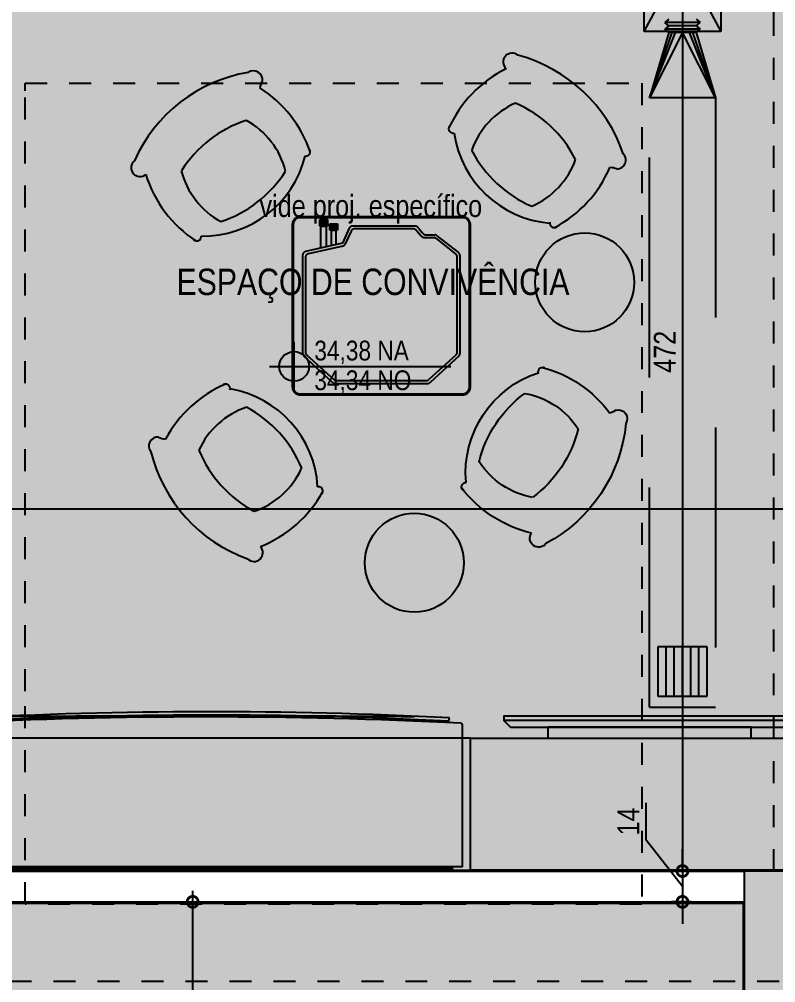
# Model space of a CAD drawing. Header units: metres. Extents: x -23 to 570, y -54 to 184.
# Drawn here: x 27.453 to 30.894, y 3.198 to 7.58 of the extents above; entities that cross this region are included whole.
import ezdxf
from ezdxf.enums import TextEntityAlignment as Align

# ---------------------------------------------------------------- set-up
doc = ezdxf.new("R2010")
doc.units = ezdxf.units.M
doc.header["$PDMODE"] = 35
for name, pattern in [('09WMEGC674-ARQ-PL-BASE-TÉRREO1-R00$0$HIDDEN', [0.375, 0.25, -0.125]), ('DASHEDX2', [1.5, 1, -0.5]), ('ESTILO_TQS_0004', [1.12, 0.5, -0.2, 0.01, -0.2, 0.01, -0.2])]:
    doc.linetypes.add(name, pattern=pattern)
for name, color, linetype in [('1', 232, 'DASHEDX2'), ('205', 232, 'ESTILO_TQS_0004'), ('4', 2, 'Continuous'), ('ARQ-DIM', 2, 'Continuous'), ('ARQ-PRJ', 7, 'DASHEDX2'), ('ARQ-SIM', 1, 'Continuous'), ('ARQ-TXT', 2, 'Continuous'), ('JL-LAY', 7, 'Continuous'), ('PUC$0$ARQ-ALV ACAB', 4, 'Continuous'), ('PUC$0$ARQ-ALV OSSO', 5, 'Continuous'), ('PUC$0$ARQ-HID', 7, 'Continuous')]:
    doc.layers.add(name, color=color, linetype=linetype)
doc.layers.add('PUC$0$ARQ-FORRO', color=9, linetype='Continuous', lineweight=5)
doc.styles.add('Adesa', font='ARIALN.TTF')
doc.dimstyles.new('ADESA 1-0050', dxfattribs={"dimtxt": 0.1, "dimasz": 0.1, "dimexe": 0.05, "dimexo": 0.05, "dimgap": 0.03, "dimtad": 1, "dimdec": 1, "dimlfac": 100, "dimzin": 12, "dimtxsty": 'Adesa', "dimblk": 'DOTSMALL', "dimcen": 1, "dimdle": 0.05, "dimclrd": 1, "dimclre": 1, "dimclrt": 256, "dimazin": 3, "dimtm": 1e-09, "dimtfac": 1, "dimtdec": 1, "dimtmove": 1, "dimatfit": 0, "dimldrblk": 'DOTSMALL', "dimfxl": 0.8, "dimtvp": 2, "dimtolj": 1, "dimtzin": 0, "dimarcsym": 0})

# ---------------------------------------------------------------- blocks, each defined once
blk = doc.blocks.new('_DotSmall')
at = {"color": 0, "linetype": 'ByBlock', "const_width": 0.5}
blk.add_lwpolyline([(-0.0625, 0, 1), (0.0625, 0, 1)], format="xyb", close=True, dxfattribs=at)
blk = doc.blocks.new('*D304')
at = {"layer": 'ARQ-DIM', "color": 1, "lineweight": -2, "transparency": 16777216}
for p, q in [((28.242, -1.2808), (28.242, 3.6155)), ((28.1818, 3.5655), (28.292, 3.5655)), ((28.1818, -1.2308), (28.292, -1.2308))]:
    blk.add_line(p, q, dxfattribs=at)
at = {"layer": 'Defpoints', "color": 0, "transparency": 16777216}
for p in [(28.1318, 3.5655, 0), (28.242, 3.5655), (28.1318, -1.2308)]:
    blk.add_point(p, dxfattribs=at)
at = {"layer": 'ARQ-DIM', "color": 1, "lineweight": -2, "transparency": 16777216, "xscale": 0.1, "yscale": 0.1, "zscale": 0.1}
for p, rotation in [((28.242, 3.5655), 90), ((28.242, -1.2308), 270)]:
    blk.add_blockref('_DotSmall', p, dxfattribs=dict(at, rotation=rotation))
at = {"layer": 'ARQ-DIM', "transparency": 16777216, "insert": (28.161, 1.1674), "char_height": 0.1, "attachment_point": 5, "rotation": 90, "style": 'Adesa'}
blk.add_mtext('\\A1;480', dxfattribs=at)
blk = doc.blocks.new('*D421')
at = {"layer": 'ARQ-DIM', "color": 1, "lineweight": -2, "transparency": 16777216}
for p, q in [((30.4694, 8.4799), (30.4694, 3.6556)), ((30.6716, 8.4299), (30.4194, 8.4299)), ((30.6716, 3.7056), (30.4194, 3.7056))]:
    blk.add_line(p, q, dxfattribs=at)
at = {"layer": 'Defpoints', "color": 0, "transparency": 16777216}
for p in [(30.7216, 8.4299, 0), (30.4694, 3.7056), (30.7216, 3.7056, 0)]:
    blk.add_point(p, dxfattribs=at)
at = {"layer": 'ARQ-DIM', "color": 1, "lineweight": -2, "transparency": 16777216, "xscale": 0.1, "yscale": 0.1, "zscale": 0.1}
for p, rotation in [((30.4694, 8.4299), 90), ((30.4694, 3.7056), 270)]:
    blk.add_blockref('_DotSmall', p, dxfattribs=dict(at, rotation=rotation))
at = {"layer": 'ARQ-DIM', "transparency": 16777216, "insert": (30.3892, 6.0677), "char_height": 0.1, "attachment_point": 5, "rotation": 90, "style": 'Adesa'}
blk.add_mtext('\\A1;472', dxfattribs=at)
blk = doc.blocks.new('*D423')
at = {"layer": 'ARQ-DIM', "color": 1, "lineweight": -2, "transparency": 16777216}
for p, q in [((30.304, 3.8464), (30.304, 4.0159)), ((30.4694, 3.6356), (30.304, 3.8464)), ((30.4694, 3.7056), (30.4694, 3.8056)), ((30.5109, 3.7056), (30.4194, 3.7056)), ((30.4694, 3.7056), (30.4694, 3.5655)), ((30.4694, 3.7056), (30.4694, 3.5655)), ((30.5109, 3.5655), (30.4194, 3.5655)), ((30.4694, 3.5655), (30.4694, 3.4655))]:
    blk.add_line(p, q, dxfattribs=at)
at = {"layer": 'Defpoints', "color": 0, "transparency": 16777216}
for p in [(30.5609, 3.7056, 0), (30.4694, 3.5655), (30.5609, 3.5655, 0)]:
    blk.add_point(p, dxfattribs=at)
at = {"layer": 'ARQ-DIM', "color": 1, "lineweight": -2, "transparency": 16777216, "xscale": 0.1, "yscale": 0.1, "zscale": 0.1}
for p, rotation in [((30.4694, 3.7056), 270), ((30.4694, 3.5655), 90)]:
    blk.add_blockref('_DotSmall', p, dxfattribs=dict(at, rotation=rotation))
at = {"layer": 'ARQ-DIM', "transparency": 16777216, "insert": (30.2238, 3.9312), "char_height": 0.1, "attachment_point": 5, "rotation": 90, "style": 'Adesa'}
blk.add_mtext('\\A1;14', dxfattribs=at)
blk = doc.blocks.new('*D424')
at = {"layer": 'ARQ-DIM', "color": 1, "lineweight": -2, "transparency": 16777216}
for p, q in [((25.7, 5.2583), (25.7, 5.4039)), ((36.5303, 5.2583), (36.5303, 5.4039)), ((25.65, 5.3539), (36.5803, 5.3539))]:
    blk.add_line(p, q, dxfattribs=at)
at = {"layer": 'Defpoints', "color": 0, "transparency": 16777216}
for p in [(36.5303, 5.3539), (25.7, 5.2083, 0), (36.5303, 5.2083, 0)]:
    blk.add_point(p, dxfattribs=at)
at = {"layer": 'ARQ-DIM', "color": 1, "lineweight": -2, "transparency": 16777216, "xscale": 0.1, "yscale": 0.1, "zscale": 0.1, "rotation": 180}
blk.add_blockref('_DotSmall', (25.7, 5.3539), dxfattribs=at)
at = {"layer": 'ARQ-DIM', "color": 1, "lineweight": -2, "transparency": 16777216, "xscale": 0.1, "yscale": 0.1, "zscale": 0.1}
blk.add_blockref('_DotSmall', (36.5303, 5.3539), dxfattribs=at)
at = {"layer": 'ARQ-DIM', "transparency": 16777216, "insert": (31.1151, 5.435), "char_height": 0.1, "attachment_point": 5, "style": 'Adesa'}
blk.add_mtext('\\A1;1083', dxfattribs=at)
blk = doc.blocks.new('NipAcOs')
at = {"layer": 'ARQ-SIM'}
h = blk.add_hatch(color=256, dxfattribs=at)
h.dxf.hatch_style = 1
h.paths.add_polyline_path([(0, 0.15, 0.414214), (-0.15, 0), (0, 0)])
h.paths.add_polyline_path([(0.15, 0), (0, 0), (0, -0.15, 0.414214)])
for p, q in [((0, -0.25), (0, 0.25)), ((-0.25, 0), (0.15, 0)), ((0.15, 0), (1.5834, 0))]:
    blk.add_line(p, q, dxfattribs=at)
blk.add_circle((0, 0), 0.15, dxfattribs=at)
at = {"style": 'Adesa'}
for p in [(0.204, 0.06), (0.204, -0.24)]:
    blk.add_attdef('000,00', p, '', height=0.2, dxfattribs=at)
blk = doc.blocks.new('EGG')
for centre, radius, start, end in [((0.4249, 0.0383), 0.9259, 63.88854, 120.31108), ((-0.0381, 0.7835), 0.0543, 94.51124, 273.42792), ((0.8322, 0.8154), 0.0543, 315.56379, 89.68837), ((0.9229, 0.6591), 0.1292, 113.70456, 133.32202), ((0.6733, 0.4937), 0.7463, 161.5959, 201.07713), ((0.1418, 0.4747), 0.7463, 343.12248, 21.89957), ((0.4277, -0.0649), 0.7398, 72.32795, 111.71408), ((0.6109, 0.4447), 0.4908, 158.84489, 205.5566), ((0.2094, 0.4299), 0.4908, 338.64301, 25.35473), ((-0.0037, 0.245), 0.0277, 194.24767, 328.01427), ((0.4019, 0.7433), 0.6396, 233.3146, 310.3739), ((0.3909, 0.9377), 0.7398, 252.48553, 291.87166), ((0.8351, 0.2763), 0.0277, 216.18534, 349.95195)]:
    blk.add_arc(centre, radius, start, end)
blk = doc.blocks.new('A$C890fd843')
at = {"layer": 'JL-LAY'}
for p, q in [((-6.9601, -4.6077, 0), (-6.9569, -4.593, 0)), ((-6.8976, -5.2705, 0), (-6.8976, -4.6239, 0)), ((-5.3852, -4.605, 0), (-6.7092, -4.605, 0)), ((-6.8976, -5.2705, 0), (-9.2295, -5.2705, 0)), ((-9.1699, -5.2779, 0), (-6.9721, -5.2779, 0)), ((-6.9721, -5.2828, 0), (-9.1699, -5.2828, 0)), ((-9.1496, -5.2848, 0), (-7.0019, -5.2848, 0)), ((-6.9721, -5.2779, 0), (-6.9472, -5.2779, 0)), ((-6.9472, -5.2828, 0), (-6.9721, -5.2828, 0)), ((-6.9497, -5.2779, 0), (-6.9497, -5.2705, 0)), ((-6.9448, -5.2705, 0), (-6.9448, -5.2803, 0))]:
    blk.add_line(p, q, dxfattribs=at)
at = {"layer": 'JL-LAY', "elevation": 0}
for points in [[(-5.3852, -4.605), (-5.3852, -4.585), (-6.7092, -4.585), (-6.7092, -4.605), (-6.6792, -4.635)], [(-6.6792, -4.635), (-5.4152, -4.635), (-5.3852, -4.605)]]:
    blk.add_lwpolyline(points, dxfattribs=at)
for points in [[(-6.5092, -4.635), (-6.5092, -4.685), (-5.5852, -4.685), (-5.5852, -4.635)], [(-9.2618, -5.285), (-6.8618, -5.285), (-6.8618, -4.685), (-9.2618, -4.685)], [(-6.8618, -4.685), (-5.2568, -4.685), (-5.2568, -5.285), (-6.8618, -5.285)]]:
    blk.add_lwpolyline(points, close=True, dxfattribs=at)
at = {"layer": 'JL-LAY', "linetype": '09WMEGC674-ARQ-PL-BASE-TÉRREO1-R00$0$HIDDEN', "ltscale": 10}
for centre in [(-6.3418, -2.6114), (-7.117, -3.8871)]:
    blk.add_circle(centre, 0.225, dxfattribs=at)
at = {"layer": 'JL-LAY'}
for centre, radius, start, end in [((-8.0636, -28.3137, 0), 23.7255, 87.19748, 92.80252), ((-8.045, -25.4504, 0), 20.8858, 87.01352, 93.14024), ((-8.045, -25.6039, 0), 21.0242, 87.04207, 93.11022), ((-8.0636, -387.5607, 0), 382.9746, 89.858227, 90.141773), ((-8.0636, -400.915, 0), 396.3299, 89.863143, 90.136857), ((-6.9051, -4.6239, 0), 0.00752, 0, 77.8673), ((-7.0019, -5.2838, 0), 0.001, 270, 90), ((-6.9472, -5.2803, 0), 0.00247, 270, 90)]:
    blk.add_arc(centre, radius, start, end, dxfattribs=at)
at = {"layer": 'JL-LAY', "color": 3}
for p, xscale, yscale, zscale, rotation in [((-7.0686, -2.0436), 0.7494476848004541, 0.7494476848004541, 0.7494476848004541, 314.8214411493568), ((-7.9977, -2.55), 0.7494476848004545, 0.7494476848004545, 0.7494476848004545, 35.72837955843611), ((-7.0364, -3.4436), -0.7494476848004539, 0.7494476848004546, 0.7494476848004542, 238.4489432863653), ((-7.4146, -3.4416), 0.7494476848004541, 0.7494476848004541, 0.7494476848004541, 129.9625366527259)]:
    blk.add_blockref('EGG', p, dxfattribs=dict(at, xscale=xscale, yscale=yscale, zscale=zscale, rotation=rotation))
blk = doc.blocks.new('PUC$0$planta tipo 5 puc')
at = {"layer": 'PUC$0$ARQ-ALV ACAB', "elevation": 0}
for points in [[(-30.7967, -3.56), (-30.7967, -2.705), (-30.7967, -2.7), (-30.7967, -2.7)], [(-35.0854, -3.6355), (-35.0854, -3.5105), (-34.9354, -3.5105), (-34.9354, -3.56), (-30.7967, -3.56), (-34.9354, -3.56)]]:
    blk.add_lwpolyline(points, dxfattribs=at)
at = {"layer": 'PUC$0$ARQ-ALV ACAB'}
blk.add_lwpolyline([(-35.8366, -4.1048), (-34.9363, -4.1048), (-34.9354, -3.71), (-30.4367, -3.71), (-30.4367, -3.275), (-25.1717, -3.275)], dxfattribs=at)
at = {"layer": 'PUC$0$ARQ-ALV ACAB', "elevation": 0}
blk.add_lwpolyline([(-30.7967, -3.56), (-30.7967, -3.56)], close=True, dxfattribs=at)
at = {"layer": 'PUC$0$ARQ-ALV OSSO', "elevation": 0}
blk.add_lwpolyline([(-35.0804, -3.6355), (-35.0804, -3.5155), (-34.9404, -3.5155), (-34.9404, -3.565), (-30.7917, -3.565)], dxfattribs=at)
blk.add_lwpolyline([(-35.0804, -3.6355), (-35.0804, -3.5155), (-34.9404, -3.5155), (-34.9404, -3.565), (-30.7917, -3.565)], dxfattribs=at)
at = {"layer": 'PUC$0$ARQ-ALV OSSO'}
blk.add_lwpolyline([(-35.8416, -4.0998), (-34.9413, -4.0998), (-34.9404, -3.705), (-30.7889, -3.705)], dxfattribs=at)
blk = doc.blocks.new('PUC$0$forro area comum')
at = {"layer": 'PUC$0$ARQ-FORRO'}
h = blk.add_hatch(color=256, dxfattribs=at)
h.dxf.hatch_style = 1
h.paths.add_polyline_path([(25.705, 4.1049), (26.6054, 4.1049), (26.6062, 3.71), (31.105, 3.71), (31.105, 3.2751), (36.365, 3.2751), (36.365, 3.885), (36.525, 3.885), (36.525, 5.385), (36.365, 5.385), (36.365, 5.995), (36.525, 5.995), (36.5251, 8.725), (36.3668, 8.725), (36.3668, 8.995), (31.105, 8.995), (31.105, 8.4245), (25.705, 8.4247)])
at = {"layer": 'PUC$0$ARQ-FORRO', "elevation": 0}
blk.add_lwpolyline([(25.705, 4.1049), (26.6054, 4.1049), (26.6062, 3.71), (31.105, 3.71), (31.105, 3.2751), (36.365, 3.2751), (36.365, 3.885), (36.525, 3.885), (36.525, 5.385), (36.365, 5.385), (36.365, 5.995), (36.525, 5.995), (36.5251, 8.725), (36.3668, 8.725), (36.3668, 8.995), (31.105, 8.995), (31.105, 8.4245), (25.705, 8.4247)], close=True, dxfattribs=at)
blk = doc.blocks.new('PUC$0$pl forro 5')
at = {"layer": 'PUC$0$ARQ-FORRO'}
h = blk.add_hatch(color=256, dxfattribs=at)
h.dxf.hatch_style = 1
h.paths.add_polyline_path([(1.9738, -0.9358), (5.03, -0.9358), (5.03, 3.85), (0.8912, 3.85), (0.8912, 2.595), (0, 2.595), (0, 0), (1.8238, 0), (1.8238, 0.9672), (1.9738, 0.9672)])
at = {"layer": 'PUC$0$ARQ-FORRO', "elevation": 0}
blk.add_lwpolyline([(1.9738, -0.9358), (5.03, -0.9358), (5.03, 3.85), (0.8912, 3.85), (0.8912, 2.595), (0, 2.595), (0, 0), (1.8238, 0), (1.8238, 0.9672), (1.9738, 0.9672)], close=True, dxfattribs=at)
blk = doc.blocks.new('PUC')
at = {"layer": 'PUC$0$ARQ-FORRO'}
for name, p in [('PUC$0$forro area comum', (0, 0)), ('PUC$0$pl forro 5', (25.715, -0.2899, 0))]:
    blk.add_blockref(name, p, dxfattribs=at)
at = {"layer": 'PUC$0$ARQ-HID', "xscale": -1, "rotation": 180}
blk.add_blockref('PUC$0$planta tipo 5 puc', (61.5417, 0.0001, 0), dxfattribs=at)
blk = doc.blocks.new('A4')
at = {"layer": 'ARQ-PRJ', "ltscale": 0.8}
blk.add_lwpolyline([(555.78, -374.7568), (555.78, -374.1068), (555.43, -374.1068), (555.43, -374.7568)], close=True, dxfattribs=at)
for points in [[(555.78, -374.7568), (555.43, -374.1068)], [(555.78, -374.1068), (555.43, -374.7568)]]:
    blk.add_lwpolyline(points, dxfattribs=at)
blk = doc.blocks.new('K1')
at = {"layer": 'ARQ-PRJ'}
for p, q in [((8267.2036, 3253.8529), (8266.4636, 3253.8529)), ((8267.2036, 3253.8486), (8266.4636, 3253.8486)), ((8266.4287, 3253.818), (8266.4287, 3253.078)), ((8266.4329, 3253.818), (8266.4329, 3253.078)), ((8266.6056, 3253.8013), (8266.4851, 3253.6694)), ((8267.0636, 3253.806), (8266.6174, 3253.806)), ((8267.0641, 3253.806), (8267.0641, 3253.806)), ((8267.2342, 3253.078), (8267.2342, 3253.818)), ((8267.2385, 3253.078), (8267.2385, 3253.818)), ((8266.6107, 3253.7885), (8266.4979, 3253.664)), ((8267.0534, 3253.7932), (8266.6225, 3253.7932)), ((8267.1049, 3253.6239), (8267.07, 3253.7799)), ((8267.1179, 3253.6247), (8267.0802, 3253.7927)), ((8267.0825, 3253.7818), (8267.0827, 3253.7819)), ((8267.0958, 3253.7232), (8267.1958, 3253.7232)), ((8267.1958, 3253.7232), (8267.1958, 3253.7282)), ((8267.1958, 3253.7282), (8267.2258, 3253.7282)), ((8267.1958, 3253.7232), (8267.1958, 3253.6982)), ((8267.1958, 3253.7222), (8267.2258, 3253.7222)), ((8267.1958, 3253.7162), (8267.2258, 3253.7162)), ((8267.1958, 3253.7102), (8267.2258, 3253.7102)), ((8267.2258, 3253.7282), (8267.2258, 3253.6932)), ((8267.1958, 3253.6982), (8267.1014, 3253.6982)), ((8267.1066, 3253.6751), (8267.1766, 3253.6751)), ((8267.1766, 3253.6776), (8267.1766, 3253.6826)), ((8267.1766, 3253.6826), (8267.2066, 3253.6826)), ((8267.1766, 3253.6776), (8267.1766, 3253.6526)), ((8267.1766, 3253.6766), (8267.2066, 3253.6766)), ((8267.1766, 3253.6751), (8267.1766, 3253.6551)), ((8267.1766, 3253.6706), (8267.2066, 3253.6706)), ((8267.2258, 3253.7052), (8267.1958, 3253.7052)), ((8267.2258, 3253.6992), (8267.1958, 3253.6992)), ((8267.1958, 3253.6932), (8267.1958, 3253.6982)), ((8267.2258, 3253.6932), (8267.1958, 3253.6932)), ((8267.2066, 3253.6826), (8267.2066, 3253.6476)), ((8266.4798, 3253.6571), (8266.4798, 3253.2388)), ((8266.4926, 3253.2443), (8266.4926, 3253.6517)), ((8267.1766, 3253.6551), (8267.1111, 3253.6551)), ((8267.1858, 3253.5942), (8267.1179, 3253.6247)), ((8267.1766, 3253.6646), (8267.2066, 3253.6646)), ((8267.2066, 3253.6596), (8267.1766, 3253.6596)), ((8267.2066, 3253.6536), (8267.1766, 3253.6536)), ((8267.1766, 3253.6476), (8267.1766, 3253.6526)), ((8267.2066, 3253.6476), (8267.1766, 3253.6476)), ((8267.173, 3253.5859), (8267.1146, 3253.6121)), ((8267.1959, 3253.2941), (8267.1959, 3253.5787)), ((8267.1831, 3253.302), (8267.1831, 3253.5704)), ((8267.1737, 3253.2867), (8267.153, 3253.2691)), ((8267.1865, 3253.2789), (8267.1658, 3253.2612)), ((8266.6107, 3253.1075), (8266.4979, 3253.232)), ((8267.1435, 3253.2516), (8267.1435, 3253.2072)), ((8267.1564, 3253.246), (8267.1564, 3253.2051)), ((8266.6056, 3253.0947), (8266.4851, 3253.2265)), ((8267.1395, 3253.1993), (8267.0689, 3253.1096)), ((8267.1523, 3253.1949), (8267.0752, 3253.0968)), ((8266.6225, 3253.1027), (8267.0555, 3253.1031)), ((8266.6174, 3253.0899), (8267.0618, 3253.0899)), ((8266.4636, 3253.0473), (8267.2036, 3253.0473)), ((8266.4636, 3253.0431), (8267.2036, 3253.0431))]:
    blk.add_line(p, q, dxfattribs=at)
for centre, radius, start, end in [((8266.4636, 3253.818), 0.0349, 90, 180), ((8266.4636, 3253.818), 0.0306, 90, 180), ((8267.2036, 3253.818), 0.0349, 0, 90), ((8267.2036, 3253.818), 0.0306, 0, 90), ((8266.6174, 3253.7889), 0.017, 90, 133.7757), ((8267.0636, 3253.7889), 0.017, 12.6305, 90), ((8266.6225, 3253.7762), 0.017, 90, 133.7757), ((8267.0534, 3253.7762), 0.017, 12.6305, 90), ((8266.4969, 3253.6571), 0.017, 133.7757, 180), ((8266.5097, 3253.6517), 0.017, 133.7757, 180), ((8267.1216, 3253.6277), 0.017, 192.6305, 245.852), ((8267.166, 3253.5704), 0.017, 0, 65.852), ((8267.1788, 3253.5787), 0.017, 0, 65.852), ((8267.166, 3253.302), 0.017, 296.6958, 0), ((8267.1788, 3253.2941), 0.017, 296.6958, 0), ((8266.4969, 3253.2388), 0.017, 180, 226.2243), ((8266.5097, 3253.2443), 0.017, 180, 226.2243), ((8267.1694, 3253.249), 0.0259, 129.2501, 174.3083), ((8267.1735, 3253.246), 0.017, 116.6958, 180), ((8267.1014, 3253.2233), 0.0451, 327.8343, 339.0541), ((8267.1333, 3253.2085), 0.0233, 324.4755, 351.6077), ((8266.6225, 3253.1198), 0.017, 226.2243, 270), ((8267.0555, 3253.1201), 0.017, 270, 321.8951), ((8267.0618, 3253.1074), 0.017, 270, 321.8951), ((8266.4636, 3253.078), 0.0349, 180, 270), ((8266.4636, 3253.078), 0.0306, 180, 270), ((8266.6174, 3253.107), 0.017, 226.2243, 270), ((8267.2036, 3253.078), 0.0349, 270, 0), ((8267.2036, 3253.078), 0.0306, 270, 0)]:
    blk.add_arc(centre, radius, start, end, dxfattribs=at)
blk = doc.blocks.new('A$Cf8d71df7')
at = {"layer": 'ARQ-PRJ'}
for p, q in [((-6.312, -1.8497, 0), (-6.3304, -1.8647, 0)), ((-6.1705, -1.8647, 0), (-6.3304, -1.8647, 0)), ((-6.312, -1.8797, 0), (-6.3304, -1.8647, 0)), ((-6.312, -1.8797, 0), (-6.3304, -1.8947, 0)), ((-6.1889, -1.8797, 0), (-6.312, -1.8797, 0)), ((-6.1889, -1.8497, 0), (-6.1705, -1.8647, 0)), ((-6.1889, -1.8797, 0), (-6.1705, -1.8647, 0)), ((-6.1889, -1.8797, 0), (-6.1705, -1.8947, 0)), ((-6.312, -1.9097, 0), (-6.4004, -2.2068, 0)), ((-6.2504, -1.9097, 0), (-6.4004, -2.2068, 0)), ((-6.4004, -2.2068, 0), (-6.297, -1.9097, 0)), ((-6.4004, -2.2068, 0), (-6.282, -1.9097, 0)), ((-6.1705, -1.8947, 0), (-6.3304, -1.8947, 0)), ((-6.312, -1.9097, 0), (-6.3304, -1.8947, 0)), ((-6.1889, -1.9097, 0), (-6.312, -1.9097, 0)), ((-6.1004, -2.2068, 0), (-6.2504, -1.9097, 0)), ((-6.1004, -2.2068, 0), (-6.2189, -1.9097, 0)), ((-6.1004, -2.2068, 0), (-6.2039, -1.9097, 0)), ((-6.1889, -1.9097, 0), (-6.1705, -1.8947, 0)), ((-6.1889, -1.9097, 0), (-6.1004, -2.2068, 0)), ((-6.1004, -2.2068, 0), (-6.4004, -2.2068, 0)), ((-6.4004, -4.9791, 0), (-6.4004, -2.2068, 0)), ((-6.1004, -2.2068, 0), (-6.1004, -4.9791, 0)), ((-6.4004, -4.9791, 0), (-6.1004, -4.9791, 0))]:
    blk.add_line(p, q, dxfattribs=at)
at = {"layer": 'ARQ-PRJ', "ltscale": 0.5}
for p, q in [((-6.3254, -4.9291, 0), (-6.3254, -4.7041, 0)), ((-6.2879, -4.9291, 0), (-6.2879, -4.7041, 0)), ((-6.2504, -4.9291, 0), (-6.2504, -4.7041, 0)), ((-6.2129, -4.9291, 0), (-6.2129, -4.7041, 0)), ((-6.1754, -4.9291, 0), (-6.1754, -4.7041, 0))]:
    blk.add_line(p, q, dxfattribs=at)
at = {"layer": 'ARQ-PRJ', "ltscale": 0.5, "elevation": 0}
blk.add_lwpolyline([(-6.1379, -4.7041), (-6.3629, -4.7041), (-6.3629, -4.9291), (-6.1379, -4.9291)], close=True, dxfattribs=at)
at = {"layer": 'ARQ-PRJ', "xscale": -1}
blk.add_blockref('A4', (549.3546, 372.8521, 0), dxfattribs=at)
at = {"layer": 'ARQ-PRJ', "rotation": 89.99999999999999}
blk.add_blockref('K1', (3245.828, -8269.9864, 0), dxfattribs=at)
blk = doc.blocks.new('est-lo-07-6sb-r00')
at = {"layer": '4'}
h = blk.add_hatch(color=8, dxfattribs=at)
h.dxf.hatch_style = 1
h.paths.add_polyline_path([(213.004314, 592.98646), (232.004314, 592.98646), (232.004314, 743.98646), (213.004314, 743.98646)], flags=17)
h.paths.add_polyline_path([(517.003016, 942.98646), (353.003016, 942.98646), (353.003016, 923.986062), (498.003016, 923.986062), (498.003016, 465.008359), (498.003039, 465.008359), (498.003039, 450.008359), (498.003039, 395.98646), (517.003016, 395.98646)])
h.paths.add_polyline_path([(3672.003309, 253.001099), (3672.003309, 388.001099), (3637.003309, 388.001099), (3637.003309, 253.001099)])
h.paths.add_polyline_path([(3637.003309, 942.98646), (3637.003194, 872.98646), (3653.003309, 872.98646), (3653.003309, 599.001099), (3637.003309, 599.001099), (3637.003309, 539.001099), (3672.003309, 539.001099), (3672.003309, 942.98646)])
h.paths.add_polyline_path([(3672.003424, 102.001099), (3637.003309, 102.001099), (3637.003309, 42.001099), (3653.003307, 42.001099), (3653.003307, -229.998901), (3637.003309, -229.998901), (3637.003309, -299.998901), (3672.003424, -299.998901)])
h.paths.add_polyline_path([(3075.003309, -299.999844), (3110.003309, -299.999844), (3110.003309, -199.999844), (3075.003309, -199.999844)])
h.paths.add_polyline_path([(3075.003309, 270.500177), (3110.003309, 270.500177), (3110.003309, 370.500177), (3075.003309, 370.500177)])
h.paths.add_polyline_path([(520.003309, 942.98646), (520.003309, 395.98646), (555.003309, 395.98646), (555.003309, 451.98646), (539.003309, 451.98646), (539.003309, 872.98646), (555.003309, 872.98646), (555.003309, 942.98646)])
h.paths.add_polyline_path([(-2102.995138, 253.000177), (-2102.995138, 388.000177), (-2137.995138, 388.000177), (-2137.995138, 253.000177)])
h.paths.add_polyline_path([(-2137.995138, 101.999935), (-2137.995138, -299.999844), (-2102.995138, -299.999844), (-2102.995138, -229.999844), (-2118.995138, -229.999844), (-2118.995138, 41.999935), (-2102.995138, 41.999935), (-2102.995138, 101.999935)])
h.paths.add_polyline_path([(-2137.995141, 942.98646), (-2137.995141, 538.988972), (-2102.995141, 538.988972), (-2102.995141, 598.988972), (-2118.995141, 598.988972), (-2118.995141, 872.98646), (-2102.995141, 872.98646), (-2102.995141, 942.98646)])
h.paths.add_polyline_path([(520.003309, 245.003526), (520.003309, -299.999844), (555.003309, -299.999844), (555.003309, -229.999844), (539.003309, -229.999844), (539.003309, 185.003526), (555.003309, 185.003526), (555.003309, 245.003526)])
h.paths.add_polyline_path([(-34.995574, 942.98646), (-34.995574, 872.98646), (-18.995574, 872.98646), (-18.995574, 455.98646), (-34.995574, 455.98646), (-34.995574, 395.98646), (232.004426, 395.98646), (232.004426, 481.98646), (213.004426, 481.98646), (213.004426, 414.98646), (0.004426, 414.98646), (0.004426, 923.98646), (213.004426, 923.98646), (213.004426, 854.98646), (232.004426, 854.98646), (232.004426, 923.98646), (252.004426, 923.98646), (252.004426, 942.98646)])
h.paths.add_polyline_path([(3075.003309, 842.98646), (3110.003309, 842.98646), (3110.003309, 942.98646), (3075.003309, 942.98646)])
h.paths.add_polyline_path([(2530.003309, -299.999844), (2570.003309, -299.999844), (2570.003309, -199.999844), (2530.003309, -199.999844)])
h.paths.add_polyline_path([(2530.003309, 145.003526), (2570.003309, 145.003526), (2570.003309, 245.003526), (2530.003309, 245.003526)])
h.paths.add_polyline_path([(2530.003309, 395.98646), (2570.003309, 395.98646), (2570.003309, 495.98646), (2530.003309, 495.98646)])
h.paths.add_polyline_path([(2530.003309, 842.98646), (2570.003309, 842.98646), (2570.003309, 942.98646), (2530.003309, 942.98646)])
h.paths.add_polyline_path([(1995.003309, -299.999844), (2030.003309, -299.999844), (2030.003309, -199.999844), (1995.003309, -199.999844)])
h.paths.add_polyline_path([(1995.003309, 145.003526), (2030.003309, 145.003526), (2030.003309, 245.003526), (1995.003309, 245.003526)])
h.paths.add_polyline_path([(1995.003309, 395.98646), (2030.003309, 395.98646), (2030.003309, 495.98646), (1995.003309, 495.98646)])
h.paths.add_polyline_path([(1995.003309, 842.98646), (2030.003309, 842.98646), (2030.003309, 942.98646), (1995.003309, 942.98646)])
h.paths.add_polyline_path([(1460.003309, -299.999844), (1495.003309, -299.999844), (1495.003309, -199.999844), (1460.003309, -199.999844)])
h.paths.add_polyline_path([(1460.003309, 145.003526), (1495.003309, 145.003526), (1495.003309, 245.003526), (1460.003309, 245.003526)])
h.paths.add_polyline_path([(1460.176641, 395.98646), (1495.176641, 395.98646), (1495.176641, 495.98646), (1460.176641, 495.98646)])
h.paths.add_polyline_path([(1460.003309, 842.98646), (1495.003309, 842.98646), (1495.003309, 942.98646), (1460.003309, 942.98646)])
h.paths.add_polyline_path([(925.003309, -299.999844), (960.003309, -299.999844), (960.003309, -199.999844), (925.003309, -199.999844)])
h.paths.add_polyline_path([(925.003309, 145.003526), (960.003309, 145.003526), (960.003309, 245.003526), (925.003309, 245.003526)])
h.paths.add_polyline_path([(925.003309, 395.98646), (960.003309, 395.98646), (960.003309, 495.98646), (925.003309, 495.98646)])
h.paths.add_polyline_path([(925.003309, 842.98646), (960.003309, 842.98646), (960.003309, 942.98646), (925.003309, 942.98646)])
h.paths.add_polyline_path([(-1582.999721, -299.999844), (-1547.999721, -299.999844), (-1547.999721, -199.999844), (-1582.999721, -199.999844)])
h.paths.add_polyline_path([(-500.999721, -299.999844), (-465.999721, -299.999844), (-465.999721, -199.999844), (-500.999721, -199.999844)])
h.paths.add_polyline_path([(-1042.999721, -299.999844), (-1002.999721, -299.999844), (-1002.999721, -199.999844), (-1042.999721, -199.999844)])
h.paths.add_polyline_path([(-500.999721, 145.003526), (-465.999721, 145.003526), (-465.999721, 245.003526), (-500.999721, 245.003526)])
h.paths.add_polyline_path([(-1042.999721, 145.003526), (-1002.999721, 145.003526), (-1002.999721, 245.003526), (-1042.999721, 245.003526)])
h.paths.add_polyline_path([(-500.999721, 395.98646), (-465.999721, 395.98646), (-465.999721, 495.98646), (-500.999721, 495.98646)])
h.paths.add_polyline_path([(-1042.999721, 395.98646), (-1002.999721, 395.98646), (-1002.999721, 495.98646), (-1042.999721, 495.98646)])
h.paths.add_polyline_path([(-1582.999721, 270.500177), (-1547.999721, 270.500177), (-1547.999721, 370.500177), (-1582.999721, 370.500177)])
h.paths.add_polyline_path([(-500.999721, 842.98646), (-465.999721, 842.98646), (-465.999721, 942.98646), (-500.999721, 942.98646)])
h.paths.add_polyline_path([(-1042.999721, 842.98646), (-1002.999721, 842.98646), (-1002.999721, 942.98646), (-1042.999721, 942.98646)])
h.paths.add_polyline_path([(-1582.999721, 842.98646), (-1547.999721, 842.98646), (-1547.999721, 942.98646), (-1582.999721, 942.98646)])
h.paths.add_polyline_path([(-35, 245.003526), (-35, 185.003526), (-19, 185.003526), (-19, -230), (-35, -230), (-35, -300), (517, -300), (517, 245), (498, 245), (498, -281), (0, -281), (0, -19), (255, -19), (255, 245.003526), (178.5, 245.003526), (178.5, 226.003526), (236, 226.003526), (236, 0), (0, 0), (0, 226.003526), (57.5, 226.003526), (57.5, 245.003526)])
at = {"layer": '1'}
for points in [[(3088.508629, 756.423284), (3088.508629, 842.98646)], [(3088.508629, 370.500177), (3088.508629, 756.423284)], [(2748.007338, 725.420569), (2748.007338, 728.922014)], [(2748.007338, 728.922014), (2992.618591, 728.922014)], [(2992.618591, 728.922014), (3028.508629, 728.922014)], [(3028.508629, 728.922014), (3028.508629, 355.500177)], [(2748.007338, 452.423909), (2748.007338, 725.420569)], [(2748.007338, 355.500177), (2748.007338, 452.423909)], [(3028.508629, 355.500177), (2748.007338, 355.500177)]]:
    blk.add_lwpolyline(points, dxfattribs=at)
at = {"layer": '205'}
blk.add_line((-2259.087141, 320.423392), (3872.599049, 320.423392), dxfattribs=at)
at = {"layer": '4', "linetype": 'Continuous'}
blk.add_lwpolyline([(3075.003309, 270.500177), (3110.003309, 270.500177), (3110.003309, 370.500177), (3075.003309, 370.500177), (3075.003309, 270.500177)], dxfattribs=at)

msp = doc.modelspace()

# ---------------------------------------------------------------- block references
msp.add_blockref('PUC', (0, 0))
at = {"linetype": 'Continuous', "xscale": 0.01, "yscale": 0.01, "zscale": 0.01}
msp.add_blockref('est-lo-07-6sb-r00', (0, 0), dxfattribs=at)
at = {"layer": 'ARQ-DIM'}
for name, p in [('A$Cf8d71df7', (36.72, 9.4299)), ('A$C890fd843', (36.3668, 8.995, 0))]:
    msp.add_blockref(name, p, dxfattribs=at)
at = {"layer": 'ARQ-SIM'}
ref = msp.add_blockref('NipAcOs', (28.7034, 6.0011), dxfattribs=dict(at, xscale=0.45, yscale=0.45, zscale=0.45))
ref.add_attrib('000,00', '34,34 NO', (28.7952, 5.8931), dxfattribs={"layer": '0', "color": 2, "height": 0.09, "style": 'Adesa'})
ref.add_attrib('000,00', '34,38 NA', (28.7952, 6.0281), dxfattribs={"layer": '0', "color": 2, "height": 0.09, "style": 'Adesa'})

# ---------------------------------------------------------------- texts
at = {"layer": 'ARQ-TXT', "style": 'Adesa'}
for s, height, p in [('vide proj. específico', 0.1, (29.0522, 6.7193, 0)), ('ESPAÇO DE CONVIVÊNCIA', 0.12, (29.0621, 6.3836, 0))]:
    msp.add_text(s, height=height, dxfattribs=at).set_placement(p, align=Align.MIDDLE)

# ---------------------------------------------------------------- dimensions: what is measured, and where the dimension line sits
at = {"layer": 'ARQ-DIM'}
for base, p1, p2, picture, middle in [((30.4694, 3.7056), (30.7216, 8.4299, 0), (30.7216, 3.7056, 0), '*D421', (30.3892, 6.0677)), ((28.242, 3.5655), (28.1318, -1.2308), (28.1318, 3.5655, 0), '*D304', (28.161, 1.1674))]:
    dim = msp.add_linear_dim(base=base, p1=p1, p2=p2, angle=270, dimstyle='ADESA 1-0050', override={"dimdec": 0}, dxfattribs=at)
    dim.commit()
    dim.dimension.update_dxf_attribs({"geometry": picture, "text_midpoint": middle})
dim = msp.add_linear_dim(base=(36.5303, 5.3539), p1=(25.7, 5.2083, 0), p2=(36.5303, 5.2083, 0), dimstyle='ADESA 1-0050', dxfattribs=at)
dim.commit()
dim.dimension.update_dxf_attribs({"geometry": '*D424', "text_midpoint": (31.1151, 5.435)})
dim = msp.add_linear_dim(base=(30.4694, 3.5655), p1=(30.5609, 3.7056, 0), p2=(30.5609, 3.5655, 0), angle=270, dimstyle='ADESA 1-0050', dxfattribs=at)
dim.commit()
dim.dimension.update_dxf_attribs({"geometry": '*D423', "text_midpoint": (30.304, 3.8764), "dimtype": 160})

doc.saveas('drawing.dxf')
